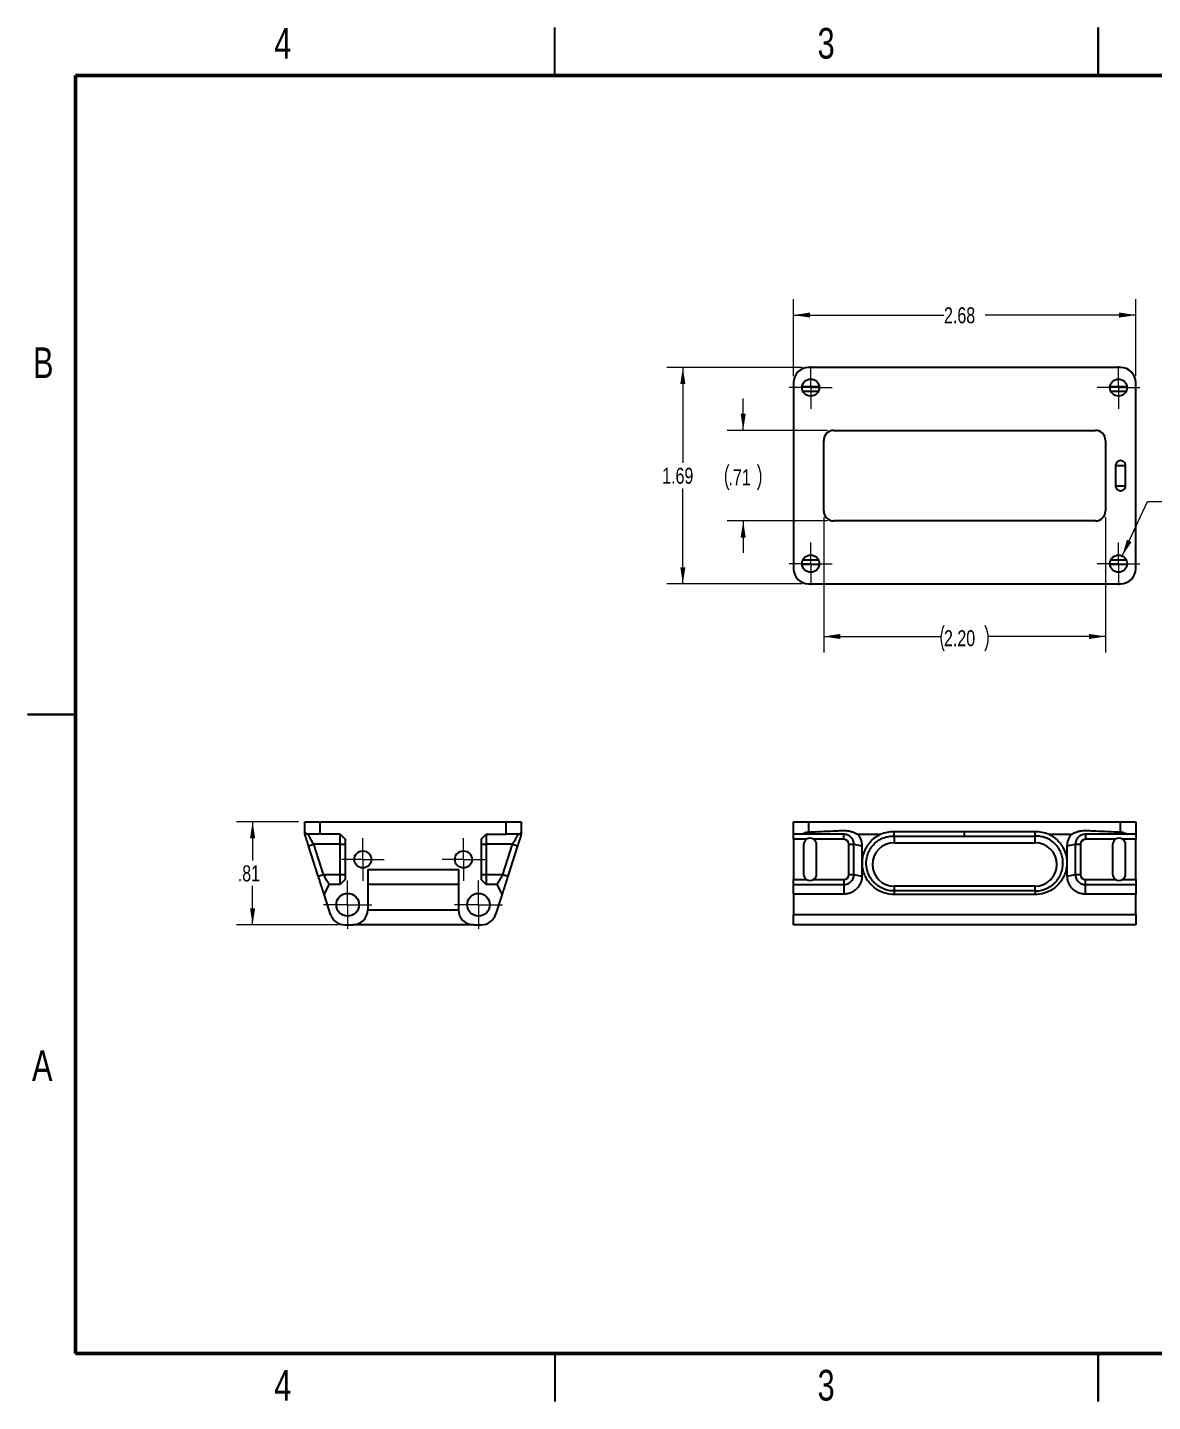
# Model space of a CAD drawing. Header units: inches. Extents: x 0.1 to 16.9, y 0.1 to 10.9.
# Drawn here: x 0.12 to 8.93, y 0.12 to 10.88 of the extents above; entities that cross this region are included whole.
import ezdxf

# ---------------------------------------------------------------- set-up
doc = ezdxf.new("R2010")
doc.units = ezdxf.units.IN
doc.header["$MEASUREMENT"] = 0
doc.styles.add('SLDTEXTSTYLE0', font='TXT', dxfattribs={"width": 0.75})
doc.dimstyles.new('SLDDIMSTYLE0', dxfattribs={"dimtxt": 0.125, "dimasz": 0.13, "dimexe": 0, "dimexo": 0.0625, "dimgap": 0.03125, "dimtad": 0, "dimtih": 1, "dimtoh": 1, "dimrnd": 1e-09, "dimzin": 12, "dimdsep": 46, "dimtxsty": 'SLDTEXTSTYLE0', "dimsah": 1, "dimcen": 0.09, "dimadec": 0, "dimazin": 3, "dimtfac": 1, "dimtofl": 0, "dimtmove": 0, "dimatfit": 3, "dimfxl": 1, "dimfrac": 2, "dimtolj": 1, "dimtzin": 12, "dimarcsym": 0})
doc.dimstyles.new('SLDDIMSTYLE1', dxfattribs={"dimtxt": 0.125, "dimasz": 0.13, "dimexe": 0, "dimexo": 0.0625, "dimgap": 0.03125, "dimtad": 0, "dimtih": 1, "dimtoh": 1, "dimdec": 3, "dimrnd": 1e-09, "dimzin": 12, "dimdsep": 46, "dimtxsty": 'SLDTEXTSTYLE0', "dimsah": 1, "dimcen": 0, "dimadec": 0, "dimazin": 3, "dimtfac": 1, "dimtdec": 3, "dimtofl": 0, "dimtmove": 0, "dimatfit": 3, "dimfxl": 1, "dimfrac": 2, "dimtolj": 1, "dimtzin": 12, "dimarcsym": 0})
doc.dimstyles.new('SLDDIMSTYLE2', dxfattribs={"dimtxt": 0.125, "dimasz": 0.13, "dimexe": 0, "dimexo": 0.0625, "dimgap": 0.03125, "dimtad": 0, "dimtih": 1, "dimtoh": 1, "dimrnd": 1e-09, "dimzin": 4, "dimdsep": 46, "dimtxsty": 'SLDTEXTSTYLE0', "dimsah": 1, "dimcen": 0.09, "dimadec": 0, "dimazin": 1, "dimtfac": 1, "dimtofl": 0, "dimtmove": 0, "dimatfit": 3, "dimfxl": 1, "dimfrac": 2, "dimtolj": 1, "dimtzin": 12, "dimarcsym": 0})
doc.dimstyles.new('SLDDIMSTYLE3', dxfattribs={"dimtxt": 0.125, "dimasz": 0.13, "dimexe": 0, "dimexo": 0.0625, "dimgap": 0.03125, "dimtad": 0, "dimtih": 1, "dimtoh": 1, "dimrnd": 1e-09, "dimzin": 12, "dimdsep": 46, "dimtxsty": 'SLDTEXTSTYLE0', "dimsah": 1, "dimcen": 0.09, "dimadec": 0, "dimazin": 3, "dimtfac": 1, "dimtmove": 0, "dimatfit": 0, "dimfxl": 1, "dimfrac": 2, "dimtolj": 1, "dimtzin": 12, "dimarcsym": 0})

# ---------------------------------------------------------------- blocks, each defined once
blk = doc.blocks.new('_D')
at = {"color": 7, "linetype": 'Continuous', "lineweight": 18}
for p, q in [((6.118, 8.148), (6.118, 8.751)), ((8.795, 8.148), (8.795, 8.751)), ((6.118, 8.626), (7.295, 8.626)), ((8.795, 8.626), (7.618, 8.626))]:
    blk.add_line(p, q, dxfattribs=at)
for points in [[(6.118, 8.626), (6.248, 8.606), (6.248, 8.646)], [(8.795, 8.626), (8.665, 8.646), (8.665, 8.606)]]:
    blk.add_solid(points, dxfattribs=at)
at = {"color": 7, "linetype": 'Continuous', "lineweight": 18, "insert": (7.295, 8.687), "char_height": 0.125, "attachment_point": 1, "style": 'SLDTEXTSTYLE0'}
blk.add_mtext('2.68', dxfattribs=at)
blk = doc.blocks.new('_D_1')
at = {"color": 7, "linetype": 'Continuous', "lineweight": 18}
for p, q in [((6.186, 8.216), (5.127, 8.216)), ((5.252, 8.216), (5.252, 7.469)), ((5.252, 6.523), (5.252, 7.27)), ((6.186, 6.523), (5.127, 6.523))]:
    blk.add_line(p, q, dxfattribs=at)
for points in [[(5.252, 8.216), (5.232, 8.086), (5.272, 8.086)], [(5.252, 6.523), (5.272, 6.653), (5.232, 6.653)]]:
    blk.add_solid(points, dxfattribs=at)
at = {"color": 7, "linetype": 'Continuous', "lineweight": 18, "insert": (5.09, 7.431), "char_height": 0.125, "attachment_point": 1, "style": 'SLDTEXTSTYLE0'}
blk.add_mtext('1.69', dxfattribs=at)
blk = doc.blocks.new('SW_SYMBOL_HOLE_DEPTH')
at = {"color": 0, "linetype": 'Continuous', "lineweight": 18}
for p, q in [((0, 34.4), (31.5, 34.4)), ((15.7, 34.4), (15.7, 3)), ((3.9, 21.9), (15.7, 3)), ((27.6, 21.9), (15.7, 3))]:
    blk.add_line(p, q, dxfattribs=at)
blk = doc.blocks.new('_D_2')
at = {"color": 7, "linetype": 'Continuous', "lineweight": 18}
for p, q in [((8.689, 6.741), (8.887, 7.166)), ((8.887, 7.166), (9.106, 7.166))]:
    blk.add_line(p, q, dxfattribs=at)
blk.add_solid([(8.689, 6.741), (8.762, 6.85), (8.726, 6.867)], dxfattribs=at)
at = {"color": 7, "linetype": 'Continuous', "lineweight": 18, "xscale": 0.0040555664, "yscale": 0.0040555664, "zscale": 0.0040555664}
blk.add_blockref('SW_SYMBOL_HOLE_DEPTH', (10.148, 7.182), dxfattribs=at)
at = {"color": 7, "linetype": 'Continuous', "lineweight": 18, "char_height": 0.125, "attachment_point": 1, "style": 'SLDTEXTSTYLE0'}
for s, insert in [('4X', (9.304, 7.328)), ('%%c', (9.544, 7.326)), ('.134', (9.779, 7.328)), ('.394', (10.373, 7.328)), ('FOR M3 CLEARANCE', (9.169, 7.128))]:
    blk.add_mtext(s, dxfattribs=dict(at, insert=insert))
blk = doc.blocks.new('_D_3')
at = {"color": 7, "linetype": 'Continuous', "lineweight": 18}
for p, q in [((6.354, 7.044), (6.354, 5.986)), ((8.559, 7.044), (8.559, 5.986)), ((6.354, 6.111), (7.271, 6.111)), ((8.559, 6.111), (7.641, 6.111))]:
    blk.add_line(p, q, dxfattribs=at)
for centre, start, end in [((7.493, 6.098), 153.4349, 206.5651), ((7.419, 6.098), 333.4349, 26.5651)]:
    blk.add_arc(centre, 0.222, start, end, dxfattribs=at)
for points in [[(6.354, 6.111), (6.484, 6.091), (6.484, 6.131)], [(8.559, 6.111), (8.429, 6.131), (8.429, 6.091)]]:
    blk.add_solid(points, dxfattribs=at)
at = {"color": 7, "linetype": 'Continuous', "lineweight": 18, "insert": (7.295, 6.16), "char_height": 0.125, "attachment_point": 1, "style": 'SLDTEXTSTYLE0'}
blk.add_mtext('2.20', dxfattribs=at)
blk = doc.blocks.new('_D_4')
at = {"color": 7, "linetype": 'Continuous', "lineweight": 18}
for p, q in [((5.724, 7.724), (5.724, 7.974)), ((6.383, 7.724), (5.599, 7.724)), ((6.383, 7.015), (5.599, 7.015)), ((5.724, 7.015), (5.724, 6.765))]:
    blk.add_line(p, q, dxfattribs=at)
for centre, start, end in [((5.807, 7.357), 153.4349, 206.5651), ((5.641, 7.357), 333.4349, 26.5651)]:
    blk.add_arc(centre, 0.222, start, end, dxfattribs=at)
for points in [[(5.724, 7.724), (5.744, 7.854), (5.704, 7.854)], [(5.724, 7.015), (5.704, 6.885), (5.744, 6.885)]]:
    blk.add_solid(points, dxfattribs=at)
at = {"color": 7, "linetype": 'Continuous', "lineweight": 18, "insert": (5.609, 7.419), "char_height": 0.125, "attachment_point": 1, "style": 'SLDTEXTSTYLE0'}
blk.add_mtext('.71', dxfattribs=at)
blk = doc.blocks.new('SW_CENTERMARKSYMBOL_0')
at = {"color": 0, "linetype": 'Continuous', "lineweight": 0}
for p, q in [((0, 0.1), (0, 0.167)), ((-0.1, 0), (-0.167, 0)), ((0, 0), (-0.1, 0)), ((0, 0), (0, 0.1)), ((0, 0), (0, -0.1)), ((0, 0), (0.1, 0)), ((0.1, 0), (0.167, 0)), ((0, -0.1), (0, -0.167))]:
    blk.add_line(p, q, dxfattribs=at)
blk = doc.blocks.new('SW_CENTERMARKSYMBOL_1')
at = {"color": 0, "linetype": 'Continuous', "lineweight": 0}
for p, q in [((0, 0.1), (0, 0.167)), ((-0.1, 0), (-0.167, 0)), ((0, 0), (-0.1, 0)), ((0, 0), (0, 0.1)), ((0, 0), (0, -0.1)), ((0, 0), (0.1, 0)), ((0.1, 0), (0.167, 0)), ((0, -0.1), (0, -0.167))]:
    blk.add_line(p, q, dxfattribs=at)
blk = doc.blocks.new('SW_CENTERMARKSYMBOL_2')
at = {"color": 0, "linetype": 'Continuous', "lineweight": 0}
for p, q in [((0, 0.1), (0, 0.167)), ((-0.1, 0), (-0.167, 0)), ((0, 0), (-0.1, 0)), ((0, 0), (0, 0.1)), ((0, 0), (0, -0.1)), ((0, 0), (0.1, 0)), ((0.1, 0), (0.167, 0)), ((0, -0.1), (0, -0.167))]:
    blk.add_line(p, q, dxfattribs=at)
blk = doc.blocks.new('SW_CENTERMARKSYMBOL_3')
at = {"color": 0, "linetype": 'Continuous', "lineweight": 0}
for p, q in [((0, 0.1), (0, 0.167)), ((-0.1, 0), (-0.167, 0)), ((0, 0), (-0.1, 0)), ((0, 0), (0, 0.1)), ((0, 0), (0, -0.1)), ((0, 0), (0.1, 0)), ((0.1, 0), (0.167, 0)), ((0, -0.1), (0, -0.167))]:
    blk.add_line(p, q, dxfattribs=at)
blk = doc.blocks.new('_D_7')
at = {"color": 7, "linetype": 'Continuous', "lineweight": 18}
for p, q in [((2.245, 4.662), (1.761, 4.662)), ((1.886, 4.662), (1.886, 4.358)), ((1.886, 3.855), (1.886, 4.159)), ((2.558, 3.855), (1.761, 3.855))]:
    blk.add_line(p, q, dxfattribs=at)
for points in [[(1.886, 4.662), (1.866, 4.532), (1.906, 4.532)], [(1.886, 3.855), (1.906, 3.985), (1.866, 3.985)]]:
    blk.add_solid(points, dxfattribs=at)
at = {"color": 7, "linetype": 'Continuous', "lineweight": 18, "insert": (1.77, 4.32), "char_height": 0.125, "attachment_point": 1, "style": 'SLDTEXTSTYLE0'}
blk.add_mtext('.81', dxfattribs=at)
blk = doc.blocks.new('SW_CENTERMARKSYMBOL_8')
at = {"color": 0, "linetype": 'Continuous', "lineweight": 0}
for p, q in [((0, 0.1), (0, 0.189)), ((-0.1, 0), (-0.189, 0)), ((0, 0), (-0.1, 0)), ((0, 0), (0, 0.1)), ((0, 0), (0, -0.1)), ((0, 0), (0.1, 0)), ((0.1, 0), (0.189, 0)), ((0, -0.1), (0, -0.189))]:
    blk.add_line(p, q, dxfattribs=at)
blk = doc.blocks.new('SW_CENTERMARKSYMBOL_9')
at = {"color": 0, "linetype": 'Continuous', "lineweight": 0}
for p, q in [((0, 0.1), (0, 0.189)), ((-0.1, 0), (-0.189, 0)), ((0, 0), (-0.1, 0)), ((0, 0), (0, 0.1)), ((0, 0), (0, -0.1)), ((0, 0), (0.1, 0)), ((0.1, 0), (0.189, 0)), ((0, -0.1), (0, -0.189))]:
    blk.add_line(p, q, dxfattribs=at)
blk = doc.blocks.new('SW_CENTERMARKSYMBOL_10')
at = {"color": 0, "linetype": 'Continuous', "lineweight": 0}
for p, q in [((0, 0.1), (0, 0.167)), ((-0.1, 0), (-0.167, 0)), ((0, 0), (-0.1, 0)), ((0, 0), (0, 0.1)), ((0, 0), (0, -0.1)), ((0, 0), (0.1, 0)), ((0.1, 0), (0.167, 0)), ((0, -0.1), (0, -0.167))]:
    blk.add_line(p, q, dxfattribs=at)
blk = doc.blocks.new('SW_CENTERMARKSYMBOL_11')
at = {"color": 0, "linetype": 'Continuous', "lineweight": 0}
for p, q in [((0, 0.1), (0, 0.167)), ((-0.1, 0), (-0.167, 0)), ((0, 0), (-0.1, 0)), ((0, 0), (0, 0.1)), ((0, 0), (0, -0.1)), ((0, 0), (0.1, 0)), ((0.1, 0), (0.167, 0)), ((0, -0.1), (0, -0.167))]:
    blk.add_line(p, q, dxfattribs=at)

msp = doc.modelspace()

# ---------------------------------------------------------------- linework, layer by layer
at = {"color": 7, "linetype": 'Continuous', "lineweight": 25}
for p, q in [((4.25, 10.5), (4.25, 10.875)), ((8.5, 10.5), (8.5, 10.875)), ((8.5, 10.875), (8.5, 10.5)), ((8.6767, 8.216), (6.2358, 8.216)), ((6.1177, 8.0978), (6.1177, 6.6412)), ((6.1855, 8.066), (6.3185, 8.066)), ((8.594, 8.066), (8.727, 8.066)), ((8.7948, 6.6412), (8.7948, 8.0978)), ((6.3112, 8.0273), (6.1927, 8.0273)), ((8.7198, 8.0273), (8.6013, 8.0273)), ((6.3539, 7.0939), (6.3539, 7.6451)), ((6.4326, 7.7238), (8.4799, 7.7238)), ((8.5586, 7.6451), (8.5586, 7.0939)), ((8.6373, 7.4482), (8.6373, 7.2908)), ((8.7161, 7.2908), (8.7161, 7.4482)), ((8.4799, 7.0152), (6.4326, 7.0152)), ((6.3185, 6.673), (6.1855, 6.673)), ((6.1927, 6.7117), (6.3112, 6.7117)), ((8.727, 6.673), (8.594, 6.673)), ((8.6013, 6.7117), (8.7198, 6.7117)), ((6.2358, 6.523), (8.6767, 6.523)), ((0.5, 5.5), (0.125, 5.5)), ((0.125, 5.5), (0.5, 5.5)), ((2.2951, 4.6619), (2.4132, 4.6619)), ((2.2951, 4.5813), (2.2951, 4.6619)), ((2.4132, 4.6619), (2.4132, 4.5634)), ((2.4132, 4.6619), (3.8699, 4.6619)), ((3.8699, 4.5634), (3.8699, 4.6619)), ((3.8699, 4.6619), (3.988, 4.6619)), ((3.988, 4.6619), (3.988, 4.5813)), ((6.1177, 4.5634), (6.1177, 4.6619)), ((6.1177, 4.6619), (6.2358, 4.6619)), ((6.2358, 4.6619), (6.2358, 4.5813)), ((6.2358, 4.6619), (8.6767, 4.6619)), ((8.6767, 4.5813), (8.6767, 4.6619)), ((8.6767, 4.6619), (8.7948, 4.6619)), ((8.7948, 4.6619), (8.7948, 4.5634)), ((2.4132, 4.5634), (2.3084, 4.5634)), ((2.5707, 4.5634), (2.4132, 4.5634)), ((2.5707, 4.5634), (2.6101, 4.5241)), ((2.5707, 4.4847), (2.5707, 4.5634)), ((2.6101, 4.5241), (2.6101, 4.2091)), ((3.6731, 4.5241), (3.7125, 4.5634)), ((3.6731, 4.5241), (3.6731, 4.2091)), ((3.7125, 4.5634), (3.8699, 4.5634)), ((3.7125, 4.5634), (3.7125, 4.4847)), ((3.9747, 4.5634), (3.8699, 4.5634)), ((6.1813, 4.5634), (6.1177, 4.5634)), ((6.1177, 4.5241), (6.1177, 4.5634)), ((6.2203, 4.5241), (6.1177, 4.5241)), ((6.1177, 4.5241), (6.1177, 4.2091)), ((6.5114, 4.5241), (6.2749, 4.5241)), ((6.5114, 4.5241), (6.5114, 4.5634)), ((6.6195, 4.5634), (6.7976, 4.5634)), ((6.9051, 4.548), (6.9051, 4.5825)), ((7.4562, 4.5825), (6.9051, 4.5825)), ((6.9051, 4.548), (7.4562, 4.548)), ((6.9051, 4.548), (6.9051, 4.4975)), ((8.0074, 4.5825), (7.4562, 4.5825)), ((7.4562, 4.548), (7.4562, 4.5825)), ((7.4562, 4.548), (8.0074, 4.548)), ((8.0074, 4.548), (8.0074, 4.5825)), ((8.0074, 4.4975), (8.0074, 4.548)), ((8.1149, 4.5634), (8.293, 4.5634)), ((8.4011, 4.5634), (8.4011, 4.5241)), ((8.6376, 4.5241), (8.4011, 4.5241)), ((8.7948, 4.5241), (8.6922, 4.5241)), ((8.7948, 4.5634), (8.7312, 4.5634)), ((8.7948, 4.5634), (8.7948, 4.5241)), ((8.7948, 4.2091), (8.7948, 4.5241)), ((2.3243, 4.4723), (2.3629, 4.4847)), ((2.3999, 4.2361), (2.3243, 4.4723)), ((2.5707, 4.4847), (2.3629, 4.4847)), ((2.3629, 4.4847), (2.4385, 4.2485)), ((2.5707, 4.4847), (2.6101, 4.4847)), ((2.5707, 4.2485), (2.5707, 4.4847)), ((3.6731, 4.4847), (3.7125, 4.4847)), ((3.9203, 4.4847), (3.7125, 4.4847)), ((3.7125, 4.4847), (3.7125, 4.2485)), ((3.8447, 4.2485), (3.9203, 4.4847)), ((3.9589, 4.4723), (3.8833, 4.2361)), ((3.9203, 4.4847), (3.9589, 4.4723)), ((6.1964, 4.4807), (6.1964, 4.2524)), ((6.2988, 4.2524), (6.2988, 4.4807)), ((6.5507, 4.4847), (6.5901, 4.4847)), ((6.5507, 4.2485), (6.5507, 4.4847)), ((6.5901, 4.4847), (6.6527, 4.4723)), ((6.5901, 4.2485), (6.5901, 4.4847)), ((6.6527, 4.4723), (6.6527, 4.2361)), ((6.9051, 4.4975), (8.0074, 4.4975)), ((8.2598, 4.4723), (8.3224, 4.4847)), ((8.2598, 4.2361), (8.2598, 4.4723)), ((8.3224, 4.4847), (8.3224, 4.2485)), ((8.3224, 4.4847), (8.3618, 4.4847)), ((8.3618, 4.4847), (8.3618, 4.2485)), ((8.6137, 4.4807), (8.6137, 4.2524)), ((8.7161, 4.2524), (8.7161, 4.4807)), ((2.3999, 4.2361), (2.4385, 4.2485)), ((2.4385, 4.2485), (2.5707, 4.2485)), ((2.5707, 4.1697), (2.5707, 4.2485)), ((2.5707, 4.2485), (2.6101, 4.2485)), ((2.6101, 4.2091), (2.5707, 4.1697)), ((2.7873, 4.2878), (3.4959, 4.2878)), ((2.7873, 4.2878), (2.7873, 3.9729)), ((3.4959, 4.2878), (3.4959, 3.9729)), ((3.6731, 4.2485), (3.7125, 4.2485)), ((3.7125, 4.1697), (3.6731, 4.2091)), ((3.7125, 4.2485), (3.7125, 4.1697)), ((3.7125, 4.2485), (3.8447, 4.2485)), ((3.8447, 4.2485), (3.8833, 4.2361)), ((6.1177, 4.2091), (6.2203, 4.2091)), ((6.1177, 4.1697), (6.1177, 4.2091)), ((6.2749, 4.2091), (6.5114, 4.2091)), ((6.5114, 4.2091), (6.5114, 4.1697)), ((6.5507, 4.2485), (6.5901, 4.2485)), ((6.5901, 4.2485), (6.6527, 4.2361)), ((8.2598, 4.2361), (8.3224, 4.2485)), ((8.3224, 4.2485), (8.3618, 4.2485)), ((8.4011, 4.1697), (8.4011, 4.2091)), ((8.4011, 4.2091), (8.6376, 4.2091)), ((8.6922, 4.2091), (8.7948, 4.2091)), ((8.7948, 4.2091), (8.7948, 4.1697)), ((2.4837, 4.1697), (2.4451, 4.0947)), ((2.4956, 3.9369), (2.4451, 4.0947)), ((2.5707, 4.1697), (2.4837, 4.1697)), ((3.4959, 4.1697), (2.7873, 4.1697)), ((3.7994, 4.1697), (3.7125, 4.1697)), ((3.8381, 4.0947), (3.7876, 3.9369)), ((3.8381, 4.0947), (3.7994, 4.1697)), ((6.1177, 4.1697), (6.5114, 4.1697)), ((6.1177, 4.0947), (6.1177, 4.1697)), ((6.1177, 4.0947), (6.1177, 3.9369)), ((6.5114, 4.0947), (6.1177, 4.0947)), ((6.5114, 4.1697), (6.5114, 4.0947)), ((6.9051, 4.1569), (6.9051, 4.1197)), ((8.0074, 4.1569), (6.9051, 4.1569)), ((6.9051, 4.1197), (6.9051, 4.0919)), ((8.0074, 4.1197), (6.9051, 4.1197)), ((8.0074, 4.0919), (6.9051, 4.0919)), ((8.0074, 4.1197), (8.0074, 4.1569)), ((8.0074, 4.1197), (8.0074, 4.0919)), ((8.4011, 4.0947), (8.4011, 4.1697)), ((8.4011, 4.1697), (8.7948, 4.1697)), ((8.7948, 4.0947), (8.4011, 4.0947)), ((8.7948, 4.1697), (8.7948, 4.0947)), ((8.7948, 3.9369), (8.7948, 4.0947)), ((2.7873, 3.9729), (3.4959, 3.9729)), ((6.1177, 3.9369), (8.7948, 3.9369)), ((6.1177, 3.8548), (6.1177, 3.9369)), ((8.7948, 3.9369), (8.7948, 3.8548)), ((2.6081, 3.8548), (2.6691, 3.8548)), ((3.614, 3.8548), (2.6691, 3.8548)), ((3.614, 3.8548), (3.6751, 3.8548)), ((8.7948, 3.8548), (6.1177, 3.8548)), ((4.25, 0.5), (4.25, 0.125)), ((8.5, 0.5), (8.5, 0.125)), ((8.5, 0.125), (8.5, 0.5))]:
    msp.add_line(p, q, dxfattribs=at)
at = {"color": 7, "linetype": 'Continuous', "lineweight": 50}
for p, q in [((0.5, 0.5), (0.5, 10.5)), ((0.5, 10.5), (16.5, 10.5)), ((16.5, 0.5), (0.5, 0.5))]:
    msp.add_line(p, q, dxfattribs=at)
at = {"color": 8, "linetype": 'Continuous', "lineweight": 25}
for p, q in [((8.6373, 7.4482), (8.7161, 7.4482)), ((8.6373, 7.2908), (8.7161, 7.2908))]:
    msp.add_line(p, q, dxfattribs=at)
at = {"color": 7, "linetype": 'Continuous', "lineweight": 25}
for centre, radius in [((6.252, 8.0585), 0.0669), ((8.6605, 8.0585), 0.0669), ((6.252, 6.6805), 0.0669), ((8.6605, 6.6805), 0.0669), ((2.7479, 4.3666), 0.0669), ((3.5353, 4.3666), 0.0669), ((2.6298, 4.0122), 0.0886), ((3.6534, 4.0122), 0.0886)]:
    msp.add_circle(centre, radius, dxfattribs=at)
for centre, radius, start, end in [((6.2358, 8.0978), 0.1181, 90, 180), ((8.6767, 8.0978), 0.1181, 0, 90), ((6.4326, 7.6451), 0.0787, 90, 180), ((8.4799, 7.6451), 0.0787, 0, 90), ((6.4326, 7.0939), 0.0787, 180, 270), ((8.4799, 7.0939), 0.0787, 270, 0), ((6.2358, 6.6412), 0.1181, 180, 270), ((8.6767, 6.6412), 0.1181, 270, 0), ((6.2476, 4.4807), 0.0512, 122.20423, 180), ((6.2476, 4.4807), 0.0512, 57.79577, 122.20423), ((6.2476, 4.4807), 0.0512, 0, 57.79577), ((6.5114, 4.4847), 0.0394, 0, 90), ((8.4011, 4.4847), 0.0394, 90, 180), ((8.6649, 4.4807), 0.0512, 122.20423, 180), ((8.6649, 4.4807), 0.0512, 57.79577, 122.20423), ((8.6649, 4.4807), 0.0512, 0, 57.79577), ((6.9051, 4.3272), 0.1703, 90, 270), ((8.0074, 4.3272), 0.1703, 270, 90), ((6.2476, 4.2524), 0.0512, 180, 237.79577), ((6.2476, 4.2524), 0.0512, 237.79577, 302.20423), ((6.2476, 4.2524), 0.0512, 302.20423, 0), ((6.5114, 4.2485), 0.0394, 270, 0), ((8.4011, 4.2485), 0.0394, 180, 270), ((8.6649, 4.2524), 0.0512, 180, 237.79577), ((8.6649, 4.2524), 0.0512, 237.79577, 302.20423), ((8.6649, 4.2524), 0.0512, 302.20423, 0), ((2.6081, 3.9729), 0.1181, 197.74467, 270), ((2.6691, 3.9729), 0.1181, 270, 0), ((3.614, 3.9729), 0.1181, 180, 270), ((3.6751, 3.9729), 0.1181, 270, 342.25533)]:
    msp.add_arc(centre, radius, start, end, dxfattribs=at)
for points, knots in [([(8.7161, 7.4482), (8.7161, 7.4515), (8.7157, 7.4552), (8.7133, 7.4633), (8.7114, 7.4677), (8.7051, 7.4761), (8.7007, 7.4801), (8.6898, 7.4859), (8.6833, 7.4876), (8.6702, 7.4876), (8.6636, 7.4859), (8.6527, 7.4801), (8.6484, 7.4761), (8.6421, 7.4677), (8.6401, 7.4633), (8.6377, 7.4552), (8.6373, 7.4515), (8.6373, 7.4482)], [0, 0, 0, 0, 0.125, 0.125, 0.25, 0.25, 0.375, 0.375, 0.5, 0.5, 0.625, 0.625, 0.75, 0.75, 0.875, 0.875, 1, 1, 1, 1]), ([(8.6373, 7.2908), (8.6373, 7.2875), (8.6377, 7.2838), (8.6401, 7.2757), (8.6421, 7.2713), (8.6484, 7.2629), (8.6527, 7.2589), (8.6636, 7.2531), (8.6702, 7.2514), (8.6833, 7.2514), (8.6898, 7.2531), (8.7007, 7.2589), (8.7051, 7.2629), (8.7114, 7.2713), (8.7133, 7.2757), (8.7157, 7.2838), (8.7161, 7.2875), (8.7161, 7.2908)], [0, 0, 0, 0, 0.125, 0.125, 0.25, 0.25, 0.375, 0.375, 0.5, 0.5, 0.625, 0.625, 0.75, 0.75, 0.875, 0.875, 1, 1, 1, 1]), ([(2.2951, 4.5813), (2.2952, 4.5812), (2.2952, 4.581), (2.2955, 4.5804), (2.2961, 4.5794), (2.2971, 4.5779), (2.2992, 4.5751), (2.302, 4.5714), (2.3055, 4.567), (2.3074, 4.5646), (2.3084, 4.5634)], [0, 0, 0, 0, 0.0825725, 0.1658215, 0.2499438, 0.3733312, 0.5001289, 0.749865, 0.8721146, 1, 1, 1, 1]), ([(2.2951, 4.5634), (2.2951, 4.5675), (2.2951, 4.5741), (2.2951, 4.5785), (2.2951, 4.5802)], [0, 0, 0, 0, 0.6130247, 1, 1, 1, 1]), ([(2.3243, 4.4723), (2.3236, 4.4744), (2.3223, 4.4785), (2.3203, 4.4847), (2.3184, 4.4908), (2.3158, 4.499), (2.3125, 4.5091), (2.3088, 4.5209), (2.3051, 4.5323), (2.3016, 4.5433), (2.2982, 4.5537), (2.2962, 4.5602), (2.2951, 4.5634)], [0, 0, 0, 0, 0.0629292, 0.1257769, 0.188653, 0.2516669, 0.3771004, 0.5025819, 0.6274434, 0.7521815, 0.8762922, 1, 1, 1, 1]), ([(2.3177, 4.5634), (2.3177, 4.5634), (2.3177, 4.5633), (2.318, 4.5628), (2.3186, 4.5618), (2.3196, 4.5601), (2.3216, 4.5567), (2.3251, 4.5505), (2.3308, 4.5406), (2.3377, 4.5286), (2.3456, 4.5149), (2.3526, 4.5026), (2.3576, 4.4939), (2.3606, 4.4888), (2.3621, 4.4862), (2.3629, 4.4847)], [0, 0, 0, 0, 0.0386176, 0.0773648, 0.1162952, 0.1745941, 0.2339665, 0.3540339, 0.4773841, 0.6041918, 0.734112, 0.8663651, 0.9330958, 0.960969, 1, 1, 1, 1]), ([(3.9203, 4.4847), (3.9211, 4.4862), (3.9226, 4.4888), (3.9256, 4.4939), (3.9305, 4.5026), (3.9376, 4.5149), (3.9455, 4.5286), (3.9524, 4.5406), (3.9581, 4.5505), (3.9616, 4.5566), (3.9636, 4.5602), (3.9647, 4.562), (3.9654, 4.5632), (3.9655, 4.5634), (3.9655, 4.5634)], [0, 0, 0, 0, 0.0390225, 0.0669065, 0.1336395, 0.2658971, 0.3958218, 0.5226338, 0.6459882, 0.7660597, 0.8254213, 0.883735, 0.9420372, 1, 1, 1, 1]), ([(3.988, 4.5634), (3.9875, 4.5618), (3.9865, 4.5586), (3.9849, 4.5536), (3.9833, 4.5485), (3.981, 4.5415), (3.9781, 4.5323), (3.9744, 4.5209), (3.9706, 4.5091), (3.9668, 4.497), (3.9635, 4.4867), (3.9609, 4.4785), (3.9596, 4.4744), (3.9589, 4.4723)], [0, 0, 0, 0, 0.0617967, 0.1236302, 0.1856159, 0.247868, 0.3723952, 0.4974604, 0.6227296, 0.7483683, 0.874126, 0.9370374, 1, 1, 1, 1]), ([(3.9747, 4.5634), (3.9754, 4.5642), (3.9767, 4.5659), (3.9786, 4.5681), (3.9814, 4.5716), (3.984, 4.575), (3.986, 4.5779), (3.9872, 4.5796), (3.9879, 4.5808), (3.988, 4.5811), (3.988, 4.5813)], [0, 0, 0, 0, 0.08569624, 0.16888227, 0.24962174, 0.49760376, 0.62490984, 0.74883326, 0.87528397, 1, 1, 1, 1]), ([(3.988, 4.5802), (3.988, 4.5785), (3.988, 4.5742), (3.988, 4.5676), (3.988, 4.5634)], [0, 0, 0, 0, 0.3764159, 1, 1, 1, 1]), ([(6.1813, 4.5634), (6.1826, 4.5642), (6.1853, 4.5659), (6.1893, 4.5681), (6.1962, 4.5716), (6.2043, 4.575), (6.2136, 4.5779), (6.2209, 4.5796), (6.2283, 4.5808), (6.2333, 4.5811), (6.2358, 4.5813)], [0, 0, 0, 0, 0.08569624, 0.16888227, 0.24962174, 0.49760376, 0.62490984, 0.74883326, 0.87528397, 1, 1, 1, 1]), ([(6.5114, 4.5634), (6.5096, 4.5634), (6.5062, 4.5634), (6.4993, 4.5634), (6.4873, 4.5634), (6.4632, 4.5634), (6.4151, 4.5634), (6.3474, 4.5634), (6.2649, 4.5634), (6.2099, 4.5634), (6.1813, 4.5634)], [0, 0, 0, 0, 0.0156258, 0.0312509, 0.0625011, 0.1250017, 0.2500016, 0.4999998, 0.7401392, 1, 1, 1, 1]), ([(6.2358, 4.5813), (6.2692, 4.5828), (6.334, 4.5857), (6.4151, 4.5891), (6.4659, 4.5912), (6.4887, 4.5921), (6.4968, 4.5924), (6.5058, 4.5927), (6.5153, 4.5928), (6.5315, 4.5921), (6.5517, 4.5897), (6.5714, 4.5849), (6.5867, 4.5797), (6.5979, 4.575), (6.6089, 4.5697), (6.616, 4.5655), (6.6195, 4.5634)], [0, 0, 0, 0, 0.25809151, 0.49994493, 0.62493072, 0.64992728, 0.6763974, 0.68742145, 0.71867875, 0.74990477, 0.81257454, 0.87473434, 0.90596195, 0.93706547, 0.96852786, 1, 1, 1, 1]), ([(6.5901, 4.4847), (6.5901, 4.4862), (6.59, 4.4888), (6.5896, 4.4939), (6.5883, 4.5026), (6.5846, 4.5149), (6.5774, 4.5286), (6.5675, 4.5406), (6.5556, 4.5505), (6.544, 4.5566), (6.5343, 4.5602), (6.5268, 4.562), (6.5191, 4.5632), (6.5139, 4.5634), (6.5114, 4.5634)], [0, 0, 0, 0, 0.0390225, 0.0669065, 0.1336395, 0.2658971, 0.3958218, 0.5226338, 0.6459882, 0.7660597, 0.8254213, 0.883735, 0.9420372, 1, 1, 1, 1]), ([(6.6195, 4.5634), (6.6208, 4.5618), (6.6234, 4.5586), (6.627, 4.5536), (6.6305, 4.5485), (6.6348, 4.5415), (6.6396, 4.5323), (6.6443, 4.5209), (6.6481, 4.5091), (6.6508, 4.497), (6.6521, 4.4867), (6.6527, 4.4785), (6.6527, 4.4744), (6.6527, 4.4723)], [0, 0, 0, 0, 0.0617967, 0.1236302, 0.1856159, 0.247868, 0.3723952, 0.4974604, 0.6227296, 0.7483683, 0.874126, 0.9370374, 1, 1, 1, 1]), ([(6.9051, 4.0919), (6.8828, 4.0919), (6.859, 4.0949), (6.811, 4.1089), (6.7868, 4.12), (6.7418, 4.1508), (6.7209, 4.1706), (6.6954, 4.2055), (6.6878, 4.218), (6.6749, 4.2444), (6.6696, 4.2583), (6.6616, 4.2869), (6.6588, 4.3016), (6.656, 4.3313), (6.6559, 4.3464), (6.6598, 4.3911), (6.6678, 4.4202), (6.6933, 4.4733), (6.7106, 4.497), (6.7509, 4.5365), (6.7739, 4.5521), (6.7976, 4.5634)], [0, 0, 0, 0, 0.125, 0.125, 0.25, 0.25, 0.375, 0.375, 0.4375, 0.4375, 0.5, 0.5, 0.5625, 0.5625, 0.625, 0.625, 0.75, 0.75, 0.875, 0.875, 1, 1, 1, 1]), ([(6.9051, 4.1197), (6.8904, 4.1197), (6.8761, 4.1211), (6.8478, 4.1268), (6.8338, 4.1311), (6.8073, 4.1423), (6.7947, 4.1491), (6.7769, 4.1611), (6.7711, 4.1654), (6.7601, 4.1746), (6.7549, 4.1794), (6.74, 4.1944), (6.731, 4.2054), (6.7153, 4.2291), (6.7088, 4.2415), (6.7008, 4.2608), (6.6984, 4.2674), (6.6943, 4.2808), (6.6926, 4.2877), (6.6884, 4.3083), (6.687, 4.3221), (6.6868, 4.35), (6.6881, 4.3642), (6.6933, 4.3917), (6.6973, 4.4052), (6.7053, 4.4249), (6.7083, 4.4314), (6.715, 4.444), (6.7186, 4.4502), (6.7304, 4.4679), (6.7394, 4.479), (6.7601, 4.4995), (6.7714, 4.5085), (6.7895, 4.5203), (6.7958, 4.5239), (6.8088, 4.5304), (6.8156, 4.5333), (6.829, 4.5384), (6.8358, 4.5405), (6.8496, 4.544), (6.8566, 4.5455), (6.8707, 4.5475), (6.8777, 4.5482), (6.8881, 4.5485), (6.8915, 4.5486), (6.8984, 4.5484), (6.9018, 4.5482), (6.9051, 4.548)], [0, 0, 0, 0, 0.0625, 0.0625, 0.125, 0.125, 0.1875, 0.1875, 0.21875, 0.21875, 0.25, 0.25, 0.3125, 0.3125, 0.375, 0.375, 0.40625, 0.40625, 0.4375, 0.4375, 0.5, 0.5, 0.5625, 0.5625, 0.625, 0.625, 0.65625, 0.65625, 0.6875, 0.6875, 0.75, 0.75, 0.8125, 0.8125, 0.84375, 0.84375, 0.875, 0.875, 0.90625, 0.90625, 0.9375, 0.9375, 0.96875, 0.96875, 0.984375, 0.984375, 1, 1, 1, 1]), ([(6.9051, 4.5825), (6.8866, 4.5825), (6.8685, 4.5808), (6.8327, 4.5744), (6.8149, 4.5696), (6.7976, 4.5634)], [0, 0, 0, 0, 0.5, 0.5, 1, 1, 1, 1]), ([(8.1149, 4.5634), (8.0976, 4.5696), (8.08, 4.5744), (8.0442, 4.5808), (8.0258, 4.5825), (8.0074, 4.5825)], [0, 0, 0, 0, 0.5, 0.5, 1, 1, 1, 1]), ([(8.1149, 4.5634), (8.1386, 4.5521), (8.1616, 4.5365), (8.2019, 4.497), (8.2192, 4.4733), (8.2446, 4.4202), (8.2527, 4.3911), (8.2566, 4.3464), (8.2565, 4.3313), (8.2537, 4.3016), (8.2509, 4.2869), (8.2429, 4.2583), (8.2376, 4.2444), (8.2246, 4.218), (8.2171, 4.2055), (8.1915, 4.1706), (8.1707, 4.1508), (8.1257, 4.12), (8.1015, 4.1089), (8.0534, 4.0949), (8.0297, 4.0919), (8.0074, 4.0919)], [0, 0, 0, 0, 0.125, 0.125, 0.25, 0.25, 0.375, 0.375, 0.4375, 0.4375, 0.5, 0.5, 0.5625, 0.5625, 0.625, 0.625, 0.75, 0.75, 0.875, 0.875, 1, 1, 1, 1]), ([(8.0074, 4.1197), (8.0221, 4.1197), (8.0364, 4.1211), (8.0647, 4.1268), (8.0787, 4.1311), (8.1052, 4.1423), (8.1178, 4.1491), (8.1356, 4.1611), (8.1414, 4.1654), (8.1524, 4.1746), (8.1576, 4.1794), (8.1725, 4.1944), (8.1815, 4.2054), (8.1972, 4.2291), (8.2037, 4.2415), (8.2117, 4.2608), (8.2141, 4.2674), (8.2182, 4.2808), (8.2199, 4.2877), (8.2241, 4.3083), (8.2255, 4.3221), (8.2257, 4.35), (8.2244, 4.3642), (8.2192, 4.3917), (8.2152, 4.4052), (8.2072, 4.4249), (8.2042, 4.4314), (8.1975, 4.444), (8.1939, 4.4502), (8.1821, 4.4679), (8.1731, 4.479), (8.1524, 4.4995), (8.1411, 4.5085), (8.1229, 4.5203), (8.1167, 4.5239), (8.1036, 4.5304), (8.0969, 4.5333), (8.0835, 4.5384), (8.0766, 4.5405), (8.0629, 4.544), (8.0559, 4.5455), (8.0418, 4.5475), (8.0348, 4.5482), (8.0244, 4.5485), (8.0209, 4.5486), (8.0141, 4.5484), (8.0107, 4.5482), (8.0074, 4.548)], [0, 0, 0, 0, 0.0625, 0.0625, 0.125, 0.125, 0.1875, 0.1875, 0.21875, 0.21875, 0.25, 0.25, 0.3125, 0.3125, 0.375, 0.375, 0.40625, 0.40625, 0.4375, 0.4375, 0.5, 0.5, 0.5625, 0.5625, 0.625, 0.625, 0.65625, 0.65625, 0.6875, 0.6875, 0.75, 0.75, 0.8125, 0.8125, 0.84375, 0.84375, 0.875, 0.875, 0.90625, 0.90625, 0.9375, 0.9375, 0.96875, 0.96875, 0.984375, 0.984375, 1, 1, 1, 1]), ([(8.2598, 4.4723), (8.2598, 4.4744), (8.2598, 4.4785), (8.2603, 4.4847), (8.2609, 4.4908), (8.2622, 4.499), (8.2644, 4.5091), (8.2682, 4.5209), (8.2729, 4.5323), (8.2786, 4.5433), (8.2853, 4.5537), (8.2904, 4.5602), (8.293, 4.5634)], [0, 0, 0, 0, 0.0629292, 0.1257769, 0.188653, 0.2516669, 0.3771004, 0.5025819, 0.6274434, 0.7521815, 0.8762922, 1, 1, 1, 1]), ([(8.293, 4.5634), (8.2953, 4.5648), (8.2999, 4.5676), (8.307, 4.5713), (8.3142, 4.5748), (8.3216, 4.578), (8.3292, 4.5809), (8.3381, 4.5838), (8.3485, 4.5867), (8.3644, 4.5901), (8.3805, 4.5921), (8.3967, 4.5928), (8.4071, 4.5927), (8.4193, 4.5922), (8.4355, 4.5916), (8.4575, 4.5907), (8.5051, 4.5888), (8.5782, 4.5857), (8.6432, 4.5828), (8.6767, 4.5813)], [0, 0, 0, 0, 0.0206265, 0.0412272, 0.0618397, 0.0825015, 0.1032499, 0.1241215, 0.1551046, 0.1865318, 0.2487772, 0.2799277, 0.3112303, 0.3295235, 0.3738457, 0.4358286, 0.4990768, 0.7413559, 1, 1, 1, 1]), ([(8.4011, 4.5634), (8.3994, 4.5634), (8.396, 4.5633), (8.3908, 4.5628), (8.3849, 4.5618), (8.3782, 4.5601), (8.3684, 4.5567), (8.3569, 4.5505), (8.3449, 4.5406), (8.3351, 4.5286), (8.3279, 4.5149), (8.3241, 4.5026), (8.3229, 4.4939), (8.3225, 4.4888), (8.3224, 4.4862), (8.3224, 4.4847)], [0, 0, 0, 0, 0.0386176, 0.0773648, 0.1162952, 0.1745941, 0.2339665, 0.3540339, 0.4773841, 0.6041918, 0.734112, 0.8663651, 0.9330958, 0.960969, 1, 1, 1, 1]), ([(8.7312, 4.5634), (8.7026, 4.5634), (8.6476, 4.5634), (8.5651, 4.5634), (8.4974, 4.5634), (8.4493, 4.5634), (8.4252, 4.5634), (8.4132, 4.5634), (8.4063, 4.5634), (8.4028, 4.5634), (8.4011, 4.5634)], [0, 0, 0, 0, 0.2598237, 0.499999, 0.7499988, 0.8749992, 0.9374993, 0.9687492, 0.9843742, 1, 1, 1, 1]), ([(8.6767, 4.5813), (8.6784, 4.5812), (8.6817, 4.581), (8.6866, 4.5804), (8.6923, 4.5794), (8.6987, 4.5779), (8.7081, 4.5751), (8.7169, 4.5714), (8.7253, 4.567), (8.7292, 4.5646), (8.7312, 4.5634)], [0, 0, 0, 0, 0.0825725, 0.1658215, 0.2499438, 0.3733312, 0.5001289, 0.749865, 0.8721146, 1, 1, 1, 1]), ([(2.4451, 4.0947), (2.4451, 4.0948), (2.4451, 4.0948), (2.4449, 4.0955), (2.4443, 4.0972), (2.4432, 4.1006), (2.4417, 4.1053), (2.4398, 4.1112), (2.4375, 4.1184), (2.4349, 4.1267), (2.4319, 4.136), (2.4286, 4.1463), (2.425, 4.1575), (2.4212, 4.1694), (2.4172, 4.1819), (2.413, 4.195), (2.4087, 4.2085), (2.405, 4.2199), (2.4021, 4.2292), (2.4006, 4.2338), (2.3999, 4.2361)], [0, 0, 0, 0, 0.0304556, 0.0609934, 0.1220263, 0.183176, 0.2444949, 0.3060286, 0.3678136, 0.4298772, 0.4922346, 0.5548906, 0.6178377, 0.6810582, 0.7445234, 0.8081962, 0.8720314, 0.9359786, 0.9679776, 1, 1, 1, 1]), ([(2.4385, 4.2485), (2.4394, 4.247), (2.4409, 4.2444), (2.4438, 4.2393), (2.4488, 4.2306), (2.4559, 4.2183), (2.4637, 4.2046), (2.4706, 4.1926), (2.4763, 4.1827), (2.4799, 4.1765), (2.4819, 4.173), (2.4829, 4.1711), (2.4836, 4.1699), (2.4837, 4.1698), (2.4837, 4.1697)], [0, 0, 0, 0, 0.039022, 0.0669065, 0.1336395, 0.2658971, 0.3958218, 0.5226338, 0.6459883, 0.7660599, 0.8254397, 0.8837352, 0.9420593, 1, 1, 1, 1]), ([(3.7994, 4.1697), (3.7995, 4.1698), (3.7995, 4.1698), (3.7998, 4.1703), (3.8003, 4.1713), (3.8013, 4.173), (3.8033, 4.1765), (3.8069, 4.1827), (3.8126, 4.1926), (3.8195, 4.2046), (3.8273, 4.2183), (3.8344, 4.2306), (3.8394, 4.2393), (3.8423, 4.2444), (3.8438, 4.247), (3.8447, 4.2485)], [0, 0, 0, 0, 0.03859793, 0.07734503, 0.11629506, 0.17457562, 0.23396636, 0.35403382, 0.47738403, 0.60419175, 0.73411202, 0.86636507, 0.93309581, 0.96096949, 1, 1, 1, 1]), ([(3.8833, 4.2361), (3.8826, 4.2338), (3.8811, 4.2292), (3.8781, 4.2199), (3.8745, 4.2085), (3.8702, 4.195), (3.866, 4.1819), (3.862, 4.1694), (3.8581, 4.1575), (3.8546, 4.1463), (3.8513, 4.136), (3.8483, 4.1267), (3.8456, 4.1184), (3.8433, 4.1112), (3.8414, 4.1053), (3.8399, 4.1006), (3.8389, 4.0972), (3.8383, 4.0955), (3.8381, 4.0948), (3.8381, 4.0948), (3.8381, 4.0947)], [0, 0, 0, 0, 0.03197501, 0.06402132, 0.12796849, 0.19180371, 0.25547651, 0.31894166, 0.38216217, 0.44510928, 0.50776532, 0.57012271, 0.63218626, 0.69397131, 0.75550502, 0.81682384, 0.87797356, 0.93900651, 0.96949928, 1, 1, 1, 1]), ([(6.5114, 4.1697), (6.5131, 4.1698), (6.5165, 4.1698), (6.5216, 4.1703), (6.5276, 4.1713), (6.5343, 4.173), (6.544, 4.1765), (6.5556, 4.1827), (6.5675, 4.1926), (6.5774, 4.2046), (6.5846, 4.2183), (6.5883, 4.2306), (6.5896, 4.2393), (6.59, 4.2444), (6.5901, 4.247), (6.5901, 4.2485)], [0, 0, 0, 0, 0.03859793, 0.07734503, 0.11629506, 0.17457562, 0.23396636, 0.35403382, 0.47738403, 0.60419175, 0.73411202, 0.86636507, 0.93309581, 0.96096949, 1, 1, 1, 1]), ([(6.6527, 4.2361), (6.6527, 4.2338), (6.6526, 4.2292), (6.6519, 4.2199), (6.6502, 4.2085), (6.6469, 4.195), (6.6422, 4.1819), (6.6363, 4.1694), (6.6291, 4.1575), (6.6208, 4.1463), (6.6115, 4.136), (6.6012, 4.1267), (6.5901, 4.1184), (6.5781, 4.1112), (6.5656, 4.1053), (6.5525, 4.1006), (6.539, 4.0972), (6.5275, 4.0955), (6.5183, 4.0948), (6.5137, 4.0948), (6.5114, 4.0947)], [0, 0, 0, 0, 0.03197501, 0.06402132, 0.12796849, 0.19180371, 0.25547651, 0.31894166, 0.38216217, 0.44510928, 0.50776532, 0.57012271, 0.63218626, 0.69397131, 0.75550502, 0.81682384, 0.87797356, 0.93900651, 0.96949928, 1, 1, 1, 1]), ([(8.4011, 4.0947), (8.3988, 4.0948), (8.3942, 4.0948), (8.385, 4.0955), (8.3735, 4.0972), (8.36, 4.1006), (8.3469, 4.1053), (8.3344, 4.1112), (8.3224, 4.1184), (8.3113, 4.1267), (8.301, 4.136), (8.2916, 4.1463), (8.2834, 4.1575), (8.2762, 4.1694), (8.2703, 4.1819), (8.2656, 4.195), (8.2622, 4.2085), (8.2606, 4.2199), (8.2599, 4.2292), (8.2598, 4.2338), (8.2598, 4.2361)], [0, 0, 0, 0, 0.0304556, 0.0609934, 0.1220263, 0.183176, 0.2444949, 0.3060286, 0.3678136, 0.4298772, 0.4922346, 0.5548906, 0.6178377, 0.6810582, 0.7445234, 0.8081962, 0.8720314, 0.9359786, 0.9679776, 1, 1, 1, 1]), ([(8.3224, 4.2485), (8.3224, 4.247), (8.3225, 4.2444), (8.3229, 4.2393), (8.3241, 4.2306), (8.3279, 4.2183), (8.3351, 4.2046), (8.3449, 4.1926), (8.3569, 4.1827), (8.3684, 4.1765), (8.3782, 4.173), (8.3857, 4.1711), (8.3934, 4.1699), (8.3986, 4.1698), (8.4011, 4.1697)], [0, 0, 0, 0, 0.039022, 0.0669065, 0.1336395, 0.2658971, 0.3958218, 0.5226338, 0.6459883, 0.7660599, 0.8254397, 0.8837352, 0.9420593, 1, 1, 1, 1])]:
    msp.add_open_spline(points, degree=3, knots=knots, dxfattribs=at)

# ---------------------------------------------------------------- block references
at = {"color": 7, "linetype": 'Continuous', "lineweight": 0}
for name, p in [('SW_CENTERMARKSYMBOL_2', (6.252, 8.0585)), ('SW_CENTERMARKSYMBOL_3', (8.6605, 8.0585)), ('SW_CENTERMARKSYMBOL_1', (6.252, 6.6805)), ('SW_CENTERMARKSYMBOL_0', (8.6605, 6.6805)), ('SW_CENTERMARKSYMBOL_10', (2.7479, 4.3666)), ('SW_CENTERMARKSYMBOL_11', (3.5353, 4.3666)), ('SW_CENTERMARKSYMBOL_9', (2.6298, 4.0122)), ('SW_CENTERMARKSYMBOL_8', (3.6534, 4.0122))]:
    msp.add_blockref(name, p, dxfattribs=at)

# ---------------------------------------------------------------- texts
at = {"color": 7, "linetype": 'Continuous', "lineweight": 0, "char_height": 0.24, "attachment_point": 2, "style": 'SLDTEXTSTYLE0'}
for s, insert in [('4', (2.1226, 10.8726)), ('3', (6.3726, 10.8726)), ('B', (0.2482, 8.3726)), ('A', (0.2404, 2.8726)), ('4', (2.1226, 0.3726)), ('3', (6.3726, 0.3726))]:
    msp.add_mtext(s, dxfattribs=dict(at, insert=insert))

# ---------------------------------------------------------------- dimensions: what is measured, and where the dimension line sits
at = {"color": 7, "linetype": 'Continuous', "lineweight": 18}
dim = msp.add_linear_dim(base=(8.7948, 8.6255), p1=(6.1177, 8.0978), p2=(8.7948, 8.0978), dimstyle='SLDDIMSTYLE0', dxfattribs=at)
dim.commit()
dim.dimension.update_dxf_attribs({"geometry": '_D', "text_midpoint": (7.4562, 8.6255), "dimtype": 160})
for base, p1, p2, picture, middle in [((5.2515, 8.216), (6.2358, 6.523), (6.2358, 8.216), '_D_1', (5.2515, 7.3695)), ((1.8855, 3.8548), (2.2951, 4.6619), (2.6081, 3.8548), '_D_7', (1.8855, 4.2583))]:
    dim = msp.add_linear_dim(base=base, p1=p1, p2=p2, angle=90, dimstyle='SLDDIMSTYLE0', dxfattribs=at)
    dim.commit()
    dim.dimension.update_dxf_attribs({"geometry": picture, "text_midpoint": middle, "dimtype": 160})
dim = msp.add_linear_dim(base=(5.724, 7.7238), p1=(6.4326, 7.0152), p2=(6.4326, 7.7238), angle=90, text='(<>)', dimstyle='SLDDIMSTYLE3', dxfattribs=at)
dim.commit()
dim.dimension.update_dxf_attribs({"geometry": '_D_4', "text_midpoint": (5.724, 7.3695), "dimtype": 160})
dim = msp.add_diameter_dim_2p(p1=(8.6322, 6.6199), p2=(8.6889, 6.7412), text='4X <> {\\fGDT;x} .394\\PFOR M3 CLEARANCE', dimstyle='SLDDIMSTYLE1', dxfattribs=at)
dim.commit()
dim.dimension.update_dxf_attribs({"geometry": '_D_2', "text_midpoint": (9.9997, 7.166), "dimtype": 163})
dim = msp.add_linear_dim(base=(8.5586, 6.111), p1=(6.3539, 7.0939), p2=(8.5586, 7.0939), text='(<>)', dimstyle='SLDDIMSTYLE2', dxfattribs=at)
dim.commit()
dim.dimension.update_dxf_attribs({"geometry": '_D_3', "text_midpoint": (7.4562, 6.111), "dimtype": 160})

doc.saveas('drawing.dxf')
